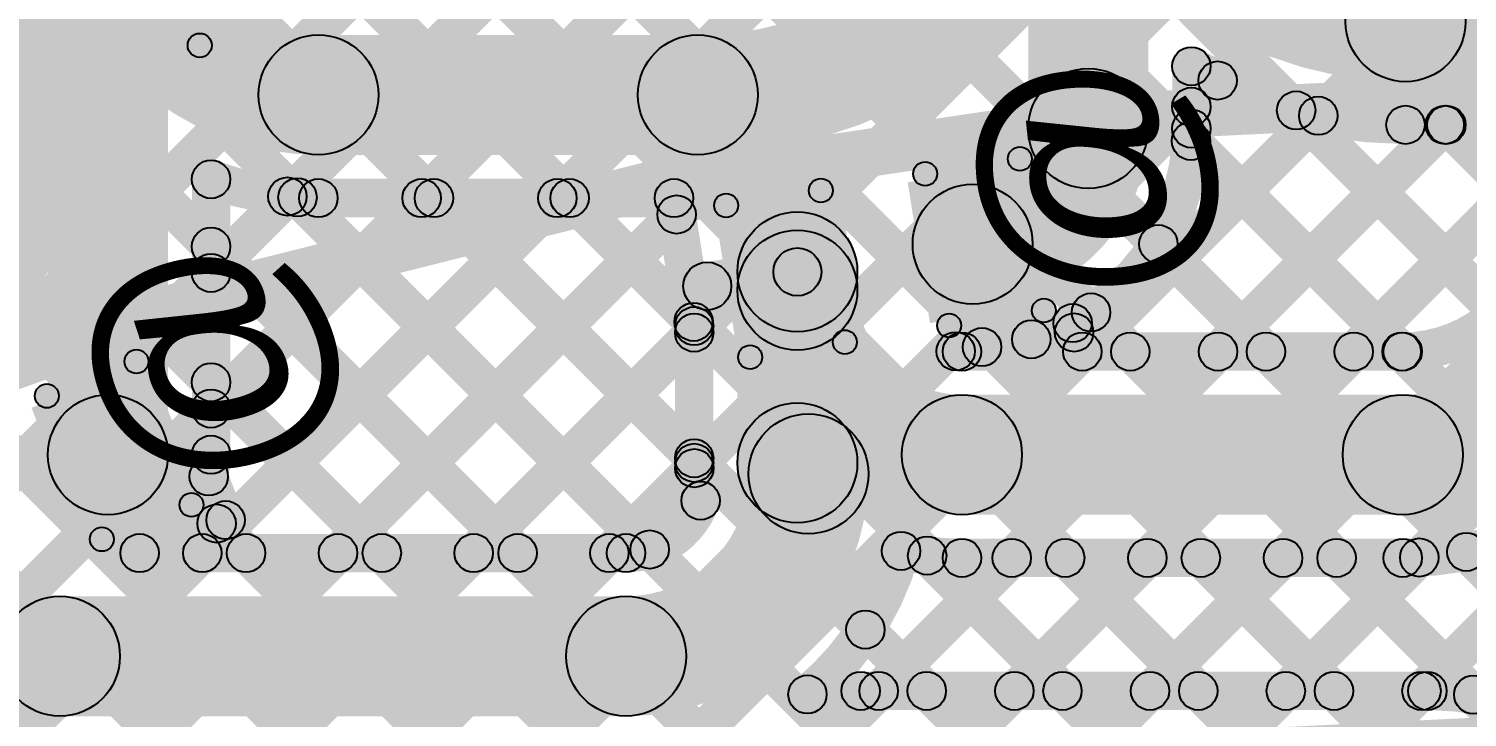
# Model space of a CAD drawing. Header units: millimetres. Extents: x -2.17 to 2.17, y -2.17 to 2.17.
# Drawn here: x -0.3205 to -0.0207, y 0.8477 to 0.9912 of the extents above; entities that cross this region are included whole.
import ezdxf

# ---------------------------------------------------------------- set-up
doc = ezdxf.new("R2010")
doc.units = ezdxf.units.MM
doc.header["$MEASUREMENT"] = 0
for name, color, linetype in [('BottomLayer', 5, 'Continuous'), ('Mechanical2', 216, 'Continuous'), ('TopLayer', 1, 'Continuous'), ('TopOverlay', 2, 'Continuous'), ('TopPaste', 8, 'Continuous'), ('TopSolder', 216, 'Continuous')]:
    doc.layers.add(name, color=color, linetype=linetype)

# ---------------------------------------------------------------- blocks, each defined once
blk = doc.blocks.new('WS2812B_M____208')
at = {"layer": 'TopLayer'}
for points in [[(-0.09409, 0.05079), (-0.03504, 0.05079), (-0.03504, 0.01142), (-0.09409, 0.01142)], [(0.03504, 0.05079), (0.09409, 0.05079), (0.09409, 0.01142), (0.03504, 0.01142)], [(-0.09409, -0.01142), (-0.03504, -0.01142), (-0.03504, -0.05079), (-0.09409, -0.05079)], [(0.03504, -0.01142), (0.09409, -0.01142), (0.09409, -0.05079), (0.03504, -0.05079)]]:
    blk.add_hatch(color=1, dxfattribs=at).paths.add_polyline_path(points)
at = {"layer": 'TopOverlay'}
h = blk.add_hatch(color=2, dxfattribs=at)
edge = h.paths.add_edge_path()
edge.add_arc((-0.07, 0.07), 0.0025, 0, 360)
h = blk.add_hatch(color=2, dxfattribs=at)
edge = h.paths.add_edge_path()
edge.add_arc((-0.07, 0.07), 0.0025, 0, 360)
for points in [[(0.07, 0.0725), (0.07, 0.0675), (-0.07, 0.0675), (-0.07, 0.0725)], [(-0.0675, 0.06), (-0.0725, 0.06), (-0.0725, 0.07), (-0.0675, 0.07)], [(0.0725, 0.06), (0.0675, 0.06), (0.0675, 0.07), (0.0725, 0.07)], [(-0.0675, -0.07), (-0.0725, -0.07), (-0.0725, -0.06), (-0.0675, -0.06)], [(0.0725, -0.07), (0.0675, -0.07), (0.0675, -0.06), (0.0725, -0.06)], [(0.07, -0.0675), (0.07, -0.0725), (-0.07, -0.0725), (-0.07, -0.0675)]]:
    blk.add_hatch(color=2, dxfattribs=at).paths.add_polyline_path(points)
h = blk.add_hatch(color=2, dxfattribs=at)
edge = h.paths.add_edge_path()
edge.add_arc((0.07, 0.07), 0.0025, 0, 360)
h = blk.add_hatch(color=2, dxfattribs=at)
edge = h.paths.add_edge_path()
edge.add_arc((0.07, 0.07), 0.0025, 0, 360)
h = blk.add_hatch(color=2, dxfattribs=at)
edge = h.paths.add_edge_path()
edge.add_arc((-0.091, 0.061), 0.0025, 0, 360)
h = blk.add_hatch(color=2, dxfattribs=at)
edge = h.paths.add_edge_path()
edge.add_arc((-0.085, 0.061), 0.0025, 0, 360)
h = blk.add_hatch(color=2, dxfattribs=at)
edge = h.paths.add_edge_path()
edge.add_arc((-0.07, 0.06), 0.0025, 0, 360)
h = blk.add_hatch(color=2, dxfattribs=at)
edge = h.paths.add_edge_path()
edge.add_arc((0.07, 0.06), 0.0025, 0, 360)
h = blk.add_hatch(color=2, dxfattribs=at)
edge = h.paths.add_edge_path()
edge.add_arc((-0.07, -0.06), 0.0025, 0, 360)
h = blk.add_hatch(color=2, dxfattribs=at)
edge = h.paths.add_edge_path()
edge.add_arc((0.07, -0.06), 0.0025, 0, 360)
h = blk.add_hatch(color=2, dxfattribs=at)
edge = h.paths.add_edge_path()
edge.add_arc((-0.07, -0.07), 0.0025, 0, 360)
h = blk.add_hatch(color=2, dxfattribs=at)
edge = h.paths.add_edge_path()
edge.add_arc((-0.07, -0.07), 0.0025, 0, 360)
h = blk.add_hatch(color=2, dxfattribs=at)
edge = h.paths.add_edge_path()
edge.add_arc((0.07, -0.07), 0.0025, 0, 360)
h = blk.add_hatch(color=2, dxfattribs=at)
edge = h.paths.add_edge_path()
edge.add_arc((0.07, -0.07), 0.0025, 0, 360)
at = {"layer": 'TopPaste'}
for points in [[(-0.09409, 0.05079), (-0.03504, 0.05079), (-0.03504, 0.01142), (-0.09409, 0.01142)], [(0.03504, 0.05079), (0.09409, 0.05079), (0.09409, 0.01142), (0.03504, 0.01142)], [(-0.09409, -0.01142), (-0.03504, -0.01142), (-0.03504, -0.05079), (-0.09409, -0.05079)], [(0.03504, -0.01142), (0.09409, -0.01142), (0.09409, -0.05079), (0.03504, -0.05079)]]:
    blk.add_hatch(color=8, dxfattribs=at).paths.add_polyline_path(points)
at = {"layer": 'TopSolder'}
for points in [[(-0.09809, 0.05479), (-0.03104, 0.05479), (-0.03104, 0.00742), (-0.09809, 0.00742)], [(0.03104, 0.05479), (0.09809, 0.05479), (0.09809, 0.00742), (0.03104, 0.00742)], [(-0.09809, -0.00742), (-0.03104, -0.00742), (-0.03104, -0.05479), (-0.09809, -0.05479)], [(0.03104, -0.00742), (0.09809, -0.00742), (0.09809, -0.05479), (0.03104, -0.05479)]]:
    blk.add_hatch(color=216, dxfattribs=at).paths.add_polyline_path(points)
at = {"layer": 'TopOverlay', "const_width": 0.005}
blk.add_lwpolyline([(-0.085, 0.061, 1), (-0.091, 0.061, 1)], format="xyb", close=True, dxfattribs=at)
at = {"layer": 'TopOverlay'}
for centre in [(-0.07, 0.07), (-0.07, 0.07), (0.07, 0.07), (0.07, 0.07), (-0.091, 0.061), (-0.085, 0.061), (-0.07, 0.06), (0.07, 0.06), (-0.07, -0.06), (0.07, -0.06), (-0.07, -0.07), (-0.07, -0.07), (0.07, -0.07), (0.07, -0.07)]:
    blk.add_circle(centre, 0.0025, dxfattribs=at)
blk = doc.blocks.new('C__0402_379')
at = {"layer": 'TopLayer'}
for points in [[(-0.0275, -0.0125), (-0.0275, 0.0125), (-0.0095, 0.0125), (-0.0095, -0.0125)], [(0.0095, -0.0125), (0.0095, 0.0125), (0.0275, 0.0125), (0.0275, -0.0125)]]:
    blk.add_hatch(color=1, dxfattribs=at).paths.add_polyline_path(points)
at = {"layer": 'TopOverlay'}
h = blk.add_hatch(color=2, dxfattribs=at)
edge = h.paths.add_edge_path()
edge.add_arc((-0.031, 0.016), 0.0025, 0, 360)
h = blk.add_hatch(color=2, dxfattribs=at)
edge = h.paths.add_edge_path()
edge.add_arc((-0.031, 0.016), 0.0025, 0, 360)
for points in [[(-0.031, 0.0135), (-0.031, 0.0185), (-0.011, 0.0185), (-0.011, 0.0135)], [(0.011, 0.0135), (0.011, 0.0185), (0.031, 0.0185), (0.031, 0.0135)], [(-0.0335, 0.016), (-0.0285, 0.016), (-0.0285, -0.016), (-0.0335, -0.016)], [(0.0285, 0.016), (0.0335, 0.016), (0.0335, -0.016), (0.0285, -0.016)], [(-0.031, -0.0185), (-0.031, -0.0135), (-0.011, -0.0135), (-0.011, -0.0185)], [(0.011, -0.0185), (0.011, -0.0135), (0.031, -0.0135), (0.031, -0.0185)]]:
    blk.add_hatch(color=2, dxfattribs=at).paths.add_polyline_path(points)
h = blk.add_hatch(color=2, dxfattribs=at)
edge = h.paths.add_edge_path()
edge.add_arc((-0.011, 0.016), 0.0025, 0, 360)
h = blk.add_hatch(color=2, dxfattribs=at)
edge = h.paths.add_edge_path()
edge.add_arc((0.011, 0.016), 0.0025, 0, 360)
h = blk.add_hatch(color=2, dxfattribs=at)
edge = h.paths.add_edge_path()
edge.add_arc((0.031, 0.016), 0.0025, 0, 360)
h = blk.add_hatch(color=2, dxfattribs=at)
edge = h.paths.add_edge_path()
edge.add_arc((0.031, 0.016), 0.0025, 0, 360)
h = blk.add_hatch(color=2, dxfattribs=at)
edge = h.paths.add_edge_path()
edge.add_arc((-0.031, -0.016), 0.0025, 0, 360)
h = blk.add_hatch(color=2, dxfattribs=at)
edge = h.paths.add_edge_path()
edge.add_arc((-0.031, -0.016), 0.0025, 0, 360)
h = blk.add_hatch(color=2, dxfattribs=at)
edge = h.paths.add_edge_path()
edge.add_arc((-0.011, -0.016), 0.0025, 0, 360)
h = blk.add_hatch(color=2, dxfattribs=at)
edge = h.paths.add_edge_path()
edge.add_arc((0.011, -0.016), 0.0025, 0, 360)
h = blk.add_hatch(color=2, dxfattribs=at)
edge = h.paths.add_edge_path()
edge.add_arc((0.031, -0.016), 0.0025, 0, 360)
h = blk.add_hatch(color=2, dxfattribs=at)
edge = h.paths.add_edge_path()
edge.add_arc((0.031, -0.016), 0.0025, 0, 360)
at = {"layer": 'TopPaste'}
for points in [[(-0.0275, -0.0125), (-0.0275, 0.0125), (-0.0095, 0.0125), (-0.0095, -0.0125)], [(0.0095, -0.0125), (0.0095, 0.0125), (0.0275, 0.0125), (0.0275, -0.0125)]]:
    blk.add_hatch(color=8, dxfattribs=at).paths.add_polyline_path(points)
at = {"layer": 'TopSolder'}
for points in [[(-0.02986, -0.01486), (-0.02986, 0.01486), (-0.00714, 0.01486), (-0.00714, -0.01486)], [(0.00714, -0.01486), (0.00714, 0.01486), (0.02986, 0.01486), (0.02986, -0.01486)]]:
    blk.add_hatch(color=216, dxfattribs=at).paths.add_polyline_path(points)
at = {"layer": 'TopOverlay'}
for centre in [(-0.031, 0.016), (-0.031, 0.016), (-0.011, 0.016), (0.011, 0.016), (0.031, 0.016), (0.031, 0.016), (-0.031, -0.016), (-0.031, -0.016), (-0.011, -0.016), (0.011, -0.016), (0.031, -0.016), (0.031, -0.016)]:
    blk.add_circle(centre, 0.0025, dxfattribs=at)
blk = doc.blocks.new('C__0402_380')
at = {"layer": 'TopLayer'}
for points in [[(-0.0275, -0.0125), (-0.0275, 0.0125), (-0.0095, 0.0125), (-0.0095, -0.0125)], [(0.0095, -0.0125), (0.0095, 0.0125), (0.0275, 0.0125), (0.0275, -0.0125)]]:
    blk.add_hatch(color=1, dxfattribs=at).paths.add_polyline_path(points)
at = {"layer": 'TopOverlay'}
h = blk.add_hatch(color=2, dxfattribs=at)
edge = h.paths.add_edge_path()
edge.add_arc((-0.031, 0.016), 0.0025, 0, 360)
h = blk.add_hatch(color=2, dxfattribs=at)
edge = h.paths.add_edge_path()
edge.add_arc((-0.031, 0.016), 0.0025, 0, 360)
for points in [[(-0.031, 0.0135), (-0.031, 0.0185), (-0.011, 0.0185), (-0.011, 0.0135)], [(0.011, 0.0135), (0.011, 0.0185), (0.031, 0.0185), (0.031, 0.0135)], [(-0.0335, 0.016), (-0.0285, 0.016), (-0.0285, -0.016), (-0.0335, -0.016)], [(0.0285, 0.016), (0.0335, 0.016), (0.0335, -0.016), (0.0285, -0.016)], [(-0.031, -0.0185), (-0.031, -0.0135), (-0.011, -0.0135), (-0.011, -0.0185)], [(0.011, -0.0185), (0.011, -0.0135), (0.031, -0.0135), (0.031, -0.0185)]]:
    blk.add_hatch(color=2, dxfattribs=at).paths.add_polyline_path(points)
h = blk.add_hatch(color=2, dxfattribs=at)
edge = h.paths.add_edge_path()
edge.add_arc((-0.011, 0.016), 0.0025, 0, 360)
h = blk.add_hatch(color=2, dxfattribs=at)
edge = h.paths.add_edge_path()
edge.add_arc((0.011, 0.016), 0.0025, 0, 360)
h = blk.add_hatch(color=2, dxfattribs=at)
edge = h.paths.add_edge_path()
edge.add_arc((0.031, 0.016), 0.0025, 0, 360)
h = blk.add_hatch(color=2, dxfattribs=at)
edge = h.paths.add_edge_path()
edge.add_arc((0.031, 0.016), 0.0025, 0, 360)
h = blk.add_hatch(color=2, dxfattribs=at)
edge = h.paths.add_edge_path()
edge.add_arc((-0.031, -0.016), 0.0025, 0, 360)
h = blk.add_hatch(color=2, dxfattribs=at)
edge = h.paths.add_edge_path()
edge.add_arc((-0.031, -0.016), 0.0025, 0, 360)
h = blk.add_hatch(color=2, dxfattribs=at)
edge = h.paths.add_edge_path()
edge.add_arc((-0.011, -0.016), 0.0025, 0, 360)
h = blk.add_hatch(color=2, dxfattribs=at)
edge = h.paths.add_edge_path()
edge.add_arc((0.011, -0.016), 0.0025, 0, 360)
h = blk.add_hatch(color=2, dxfattribs=at)
edge = h.paths.add_edge_path()
edge.add_arc((0.031, -0.016), 0.0025, 0, 360)
h = blk.add_hatch(color=2, dxfattribs=at)
edge = h.paths.add_edge_path()
edge.add_arc((0.031, -0.016), 0.0025, 0, 360)
at = {"layer": 'TopPaste'}
for points in [[(-0.0275, -0.0125), (-0.0275, 0.0125), (-0.0095, 0.0125), (-0.0095, -0.0125)], [(0.0095, -0.0125), (0.0095, 0.0125), (0.0275, 0.0125), (0.0275, -0.0125)]]:
    blk.add_hatch(color=8, dxfattribs=at).paths.add_polyline_path(points)
at = {"layer": 'TopSolder'}
for points in [[(-0.02986, -0.01486), (-0.02986, 0.01486), (-0.00714, 0.01486), (-0.00714, -0.01486)], [(0.00714, -0.01486), (0.00714, 0.01486), (0.02986, 0.01486), (0.02986, -0.01486)]]:
    blk.add_hatch(color=216, dxfattribs=at).paths.add_polyline_path(points)
at = {"layer": 'TopOverlay'}
for centre in [(-0.031, 0.016), (-0.031, 0.016), (-0.011, 0.016), (0.011, 0.016), (0.031, 0.016), (0.031, 0.016), (-0.031, -0.016), (-0.031, -0.016), (-0.011, -0.016), (0.011, -0.016), (0.031, -0.016), (0.031, -0.016)]:
    blk.add_circle(centre, 0.0025, dxfattribs=at)

msp = doc.modelspace()

# ---------------------------------------------------------------- hatches: boundary and pattern name
at = {"layer": 'BottomLayer'}
for points in [[(-0.87992, 1.84865), (-0.87426, 1.8543), (0.24833, 0.73172), (0.24267, 0.72606)], [(-0.89815, 1.8386), (-0.8925, 1.84426), (0.22004, 0.73172), (0.21439, 0.72606)], [(-0.32235, 0.55537), (-0.32801, 0.56103), (0.94909, 1.83813), (0.95475, 1.83247)], [(-0.91639, 1.82855), (-0.91074, 1.83421), (0.19176, 0.73172), (0.1861, 0.72606)], [(-0.93463, 1.81851), (-0.92897, 1.82417), (0.16347, 0.73172), (0.15782, 0.72606)], [(-0.95287, 1.80846), (-0.94721, 1.81412), (0.13519, 0.73172), (0.12953, 0.72606)], [(-0.97111, 1.79842), (-0.96545, 1.80407), (0.1069, 0.73172), (0.10125, 0.72606)], [(-0.98935, 1.78837), (-0.98369, 1.79403), (0.07862, 0.73172), (0.07296, 0.72606)], [(-1.00993, 0.29206), (-1.01558, 0.29772), (0.14567, 1.45897), (0.15133, 1.45332)], [(-0.66433, 1.43507), (-0.65867, 1.44073), (0.05034, 0.73172), (0.04468, 0.72606)], [(-0.98164, 0.29206), (-0.9873, 0.29772), (0.14567, 1.43069), (0.15133, 1.42503)], [(-0.66433, 1.40678), (-0.65867, 1.41244), (0.02205, 0.73172), (0.0164, 0.72606)], [(-0.95336, 0.29206), (-0.95902, 0.29772), (0.14567, 1.4024), (0.15133, 1.39675)], [(-0.66433, 1.3785), (-0.65867, 1.38416), (-0.00408, 0.72957), (-0.00974, 0.72391)], [(-0.92507, 0.29206), (-0.93073, 0.29772), (0.14567, 1.37412), (0.15133, 1.36846)], [(-0.66433, 1.35022), (-0.65867, 1.35587), (-0.02375, 0.72095), (-0.0294, 0.71529)], [(-0.70329, 0.48556), (-0.70895, 0.49122), (0.14567, 1.34584), (0.15133, 1.34018)], [(-0.66433, 1.32193), (-0.65867, 1.32759), (-0.03879, 0.70771), (-0.04445, 0.70205)], [(-0.67501, 0.48556), (-0.68066, 0.49122), (0.14567, 1.31755), (0.15133, 1.31189)], [(-0.66433, 1.29365), (-0.65867, 1.2993), (-0.0495, 0.69013), (-0.05516, 0.68447)], [(-0.57427, 0.55801), (-0.57993, 0.56366), (0.14567, 1.28927), (0.15133, 1.28361)], [(-0.66433, 1.26536), (-0.65867, 1.27102), (-0.05462, 0.66696), (-0.06027, 0.66131)], [(-0.54433, 0.55967), (-0.54998, 0.56533), (0.14567, 1.26098), (0.15133, 1.25533)], [(-0.66433, 1.23708), (-0.65867, 1.24274), (-0.06957, 0.65364), (-0.07523, 0.64798)], [(-0.51604, 0.55967), (-0.5217, 0.56533), (0.14567, 1.2327), (0.15133, 1.22704)], [(-0.66433, 1.20879), (-0.65867, 1.21445), (-0.09882, 0.6546), (-0.10448, 0.64895)], [(-0.48776, 0.55967), (-0.49341, 0.56533), (0.14567, 1.20441), (0.15133, 1.19876)], [(-0.66433, 1.18051), (-0.65867, 1.18617), (-0.12711, 0.6546), (-0.13277, 0.64895)], [(-0.45947, 0.55967), (-0.46513, 0.56533), (0.14567, 1.17613), (0.15133, 1.17047)], [(-0.43119, 0.55967), (-0.43685, 0.56533), (0.14567, 1.14785), (0.15133, 1.14219)], [(-0.4029, 0.55967), (-0.40856, 0.56533), (0.14163, 1.11552), (0.14728, 1.10986)], [(-0.37462, 0.55967), (-0.38028, 0.56533), (0.15243, 1.09803), (0.15808, 1.09238)], [(-0.34634, 0.55967), (-0.35199, 0.56533), (0.17891, 1.09623), (0.18457, 1.09057)]]:
    msp.add_hatch(color=5, dxfattribs=at).paths.add_polyline_path(points)
at = {"layer": 'TopLayer'}
for points in [[(-0.08718, 0.97037), (-0.11218, 0.97037), (-0.11218, 1.05877), (-0.08718, 1.05877)], [(-0.2915, 0.90239), (-0.3165, 0.90239), (-0.3165, 1.01039), (-0.2915, 1.01039)], [(-0.03355, 0.98014), (-0.03355, 1.00514), (0.04603, 1.00514), (0.04603, 0.98014)], [(-0.26013, 0.96489), (-0.26013, 0.98989), (-0.18106, 0.98989), (-0.18106, 0.96489)], [(-0.07418, 0.97037), (-0.08218, 0.97037), (-0.08218, 0.98336), (-0.07418, 0.98336)], [(-0.07535, 0.97208), (-0.08101, 0.97774), (-0.07554, 0.98321), (-0.06988, 0.97755)], [(-0.09808, 0.92106), (-0.10374, 0.92672), (-0.05458, 0.97588), (-0.04892, 0.97022)], [(-0.05916, 0.97133), (-0.05351, 0.97698), (-0.01124, 0.93472), (-0.0169, 0.92906)], [(-0.03355, 0.96714), (-0.03355, 0.97514), (-0.00587, 0.97514), (-0.00587, 0.96714)], [(-0.0698, 0.92106), (-0.07546, 0.92672), (-0.02821, 0.97397), (-0.02255, 0.96831)], [(-0.02786, 0.96831), (-0.02221, 0.97397), (-0.00369, 0.95545), (-0.00935, 0.94979)], [(-0.08108, 0.96496), (-0.07542, 0.97062), (-0.03153, 0.92672), (-0.03718, 0.92106)], [(-0.04152, 0.92106), (-0.04717, 0.92672), (-0.00902, 0.96487), (-0.00336, 0.95922)], [(-0.2785, 0.90239), (-0.2865, 0.90239), (-0.2865, 0.9598), (-0.2785, 0.9598)], [(-0.26013, 0.95189), (-0.26013, 0.95989), (-0.18603, 0.95989), (-0.18603, 0.95189)], [(-0.28151, 0.87906), (-0.28716, 0.88472), (-0.21316, 0.95872), (-0.20751, 0.95306)], [(-0.27967, 0.93746), (-0.28533, 0.94312), (-0.26941, 0.95903), (-0.26376, 0.95338)], [(-0.27967, 0.90918), (-0.28533, 0.91484), (-0.24145, 0.95872), (-0.23579, 0.95306)], [(-0.26732, 0.95321), (-0.26166, 0.95886), (-0.18826, 0.88546), (-0.19392, 0.87981)], [(-0.23889, 0.95306), (-0.23323, 0.95872), (-0.17898, 0.90447), (-0.18464, 0.89881)], [(-0.2106, 0.95306), (-0.20495, 0.95872), (-0.17911, 0.93289), (-0.18477, 0.92723)], [(-0.18999, 0.95526), (-0.18208, 0.95652), (-0.17786, 0.92984), (-0.18576, 0.92859)], [(-0.25322, 0.87906), (-0.25888, 0.88472), (-0.18832, 0.95528), (-0.18266, 0.94962)], [(-0.28533, 0.94293), (-0.27967, 0.94859), (-0.2158, 0.88472), (-0.22146, 0.87906)], [(-0.08788, 0.94347), (-0.08222, 0.94913), (-0.05981, 0.92672), (-0.06547, 0.92106)], [(-0.17829, 0.93258), (-0.17986, 0.94246), (-0.16109, 0.94543), (-0.15953, 0.93556)], [(-0.14781, 0.9367), (-0.17281, 0.9367), (-0.17281, 0.9405), (-0.14781, 0.9405)], [(-0.14781, 0.9007), (-0.17281, 0.9007), (-0.17281, 0.9367), (-0.14781, 0.9367)], [(-0.10191, 0.92922), (-0.09625, 0.93487), (-0.08809, 0.92672), (-0.09375, 0.92106)], [(-0.02739, 0.85033), (-0.03305, 0.85599), (0.04425, 0.93328), (0.0499, 0.92763)], [(-0.22494, 0.87906), (-0.23059, 0.88472), (-0.18464, 0.93067), (-0.17898, 0.92502)], [(-0.11093, 0.9225), (-0.11218, 0.9304), (-0.10325, 0.93181), (-0.102, 0.92391)], [(-0.17781, 0.9007), (-0.18581, 0.9007), (-0.18581, 0.92921), (-0.17781, 0.92921)], [(-0.12667, 0.92), (-0.12793, 0.92791), (-0.12243, 0.92878), (-0.12118, 0.92087)], [(-0.126, 0.91989), (-0.126, 0.92789), (-0.03413, 0.92789), (-0.03413, 0.91989)], [(-0.28533, 0.91465), (-0.27967, 0.9203), (-0.24408, 0.88472), (-0.24974, 0.87906)], [(-0.126, 0.88989), (-0.126, 0.91489), (-0.03413, 0.91489), (-0.03413, 0.88989)], [(-0.19665, 0.87906), (-0.20231, 0.88472), (-0.18461, 0.90241), (-0.17896, 0.89676)], [(-0.28672, 0.89643), (-0.27925, 0.8993), (-0.27576, 0.8902), (-0.28322, 0.88733)], [(-0.29598, 0.87816), (-0.29884, 0.88562), (-0.28092, 0.8925), (-0.27806, 0.88503)], [(-0.28419, 0.88522), (-0.27853, 0.89088), (-0.27237, 0.88472), (-0.27803, 0.87906)], [(-0.29741, 0.87789), (-0.29741, 0.88589), (-0.196, 0.88589), (-0.196, 0.87789)], [(-0.126, 0.87689), (-0.126, 0.88489), (-0.03413, 0.88489), (-0.03413, 0.87689)], [(-0.0237, 0.87929), (-0.01804, 0.88495), (0.03826, 0.82865), (0.0326, 0.82299)], [(-0.14053, 0.85033), (-0.14619, 0.85599), (-0.11846, 0.88372), (-0.1128, 0.87806)], [(-0.13608, 0.87853), (-0.13042, 0.88419), (-0.10222, 0.85599), (-0.10788, 0.85033)], [(-0.11224, 0.85033), (-0.1179, 0.85599), (-0.09017, 0.88372), (-0.08452, 0.87806)], [(-0.10732, 0.87806), (-0.10166, 0.88372), (-0.07393, 0.85599), (-0.07959, 0.85033)], [(-0.08396, 0.85033), (-0.08962, 0.85599), (-0.06189, 0.88372), (-0.05623, 0.87806)], [(-0.07904, 0.87806), (-0.07338, 0.88372), (-0.04565, 0.85599), (-0.05131, 0.85033)], [(-0.05568, 0.85033), (-0.06133, 0.85599), (-0.03352, 0.8838), (-0.02786, 0.87814)], [(-0.05075, 0.87806), (-0.04509, 0.88372), (-0.01659, 0.85521), (-0.02225, 0.84955)], [(-0.314, 0.84789), (-0.314, 0.87289), (-0.196, 0.87289), (-0.196, 0.84789)], [(-0.14895, 0.86312), (-0.14329, 0.86878), (-0.1305, 0.85599), (-0.13616, 0.85033)], [(-0.14713, 0.84916), (-0.14713, 0.85716), (-0.02898, 0.85716), (-0.02898, 0.84916)]]:
    msp.add_hatch(color=1, dxfattribs=at).paths.add_polyline_path(points)
h = msp.add_hatch(color=1, dxfattribs=at)
edge = h.paths.add_edge_path()
edge.add_arc((-0.03355, 0.99264), 0.0125, 0, 360)
h = msp.add_hatch(color=1, dxfattribs=at)
edge = h.paths.add_edge_path()
edge.add_arc((-0.03355, 0.99264), 0.0125, 0, 360)
h = msp.add_hatch(color=1, dxfattribs=at)
edge = h.paths.add_edge_path()
edge.add_arc((-0.26013, 0.97739), 0.0125, 0, 360)
h = msp.add_hatch(color=1, dxfattribs=at)
edge = h.paths.add_edge_path()
edge.add_arc((-0.26013, 0.97739), 0.0125, 0, 360)
h = msp.add_hatch(color=1, dxfattribs=at)
edge = h.paths.add_edge_path()
edge.add_arc((-0.18106, 0.97739), 0.0125, 0, 360)
h = msp.add_hatch(color=1, dxfattribs=at)
edge = h.paths.add_edge_path()
edge.add_arc((-0.18106, 0.97739), 0.0125, 0, 360)
h = msp.add_hatch(color=1, dxfattribs=at)
edge = h.paths.add_edge_path()
edge.add_arc((-0.07818, 0.98336), 0.004, 0, 360)
h = msp.add_hatch(color=1, dxfattribs=at)
edge = h.paths.add_edge_path()
edge.add_arc((-0.07818, 0.98336), 0.004, 0, 360)
h = msp.add_hatch(color=1, dxfattribs=at)
edge = h.paths.add_edge_path()
edge.add_arc((-0.07271, 0.98038), 0.004, 0, 360)
h = msp.add_hatch(color=1, dxfattribs=at)
edge = h.paths.add_edge_path()
edge.add_arc((-0.09968, 0.97037), 0.0125, 0, 360)
h = msp.add_hatch(color=1, dxfattribs=at)
edge = h.paths.add_edge_path()
edge.add_arc((-0.09968, 0.97037), 0.0125, 0, 360)
h = msp.add_hatch(color=1, dxfattribs=at)
edge = h.paths.add_edge_path()
edge.add_arc((-0.07818, 0.97491), 0.004, 0, 360)
h = msp.add_hatch(color=1, dxfattribs=at)
edge = h.paths.add_edge_path()
edge.add_arc((-0.05634, 0.97415), 0.004, 0, 360)
h = msp.add_hatch(color=1, dxfattribs=at)
edge = h.paths.add_edge_path()
edge.add_arc((-0.05175, 0.97305), 0.004, 0, 360)
h = msp.add_hatch(color=1, dxfattribs=at)
edge = h.paths.add_edge_path()
edge.add_arc((-0.03355, 0.97114), 0.004, 0, 360)
h = msp.add_hatch(color=1, dxfattribs=at)
edge = h.paths.add_edge_path()
edge.add_arc((-0.03355, 0.97114), 0.004, 0, 360)
h = msp.add_hatch(color=1, dxfattribs=at)
edge = h.paths.add_edge_path()
edge.add_arc((-0.02538, 0.97114), 0.004, 0, 360)
h = msp.add_hatch(color=1, dxfattribs=at)
edge = h.paths.add_edge_path()
edge.add_arc((-0.02504, 0.97114), 0.004, 0, 360)
h = msp.add_hatch(color=1, dxfattribs=at)
edge = h.paths.add_edge_path()
edge.add_arc((-0.07825, 0.96779), 0.004, 0, 360)
h = msp.add_hatch(color=1, dxfattribs=at)
edge = h.paths.add_edge_path()
edge.add_arc((-0.07818, 0.97037), 0.004, 0, 360)
h = msp.add_hatch(color=1, dxfattribs=at)
edge = h.paths.add_edge_path()
edge.add_arc((-0.07818, 0.97037), 0.004, 0, 360)
h = msp.add_hatch(color=1, dxfattribs=at)
edge = h.paths.add_edge_path()
edge.add_arc((-0.2825, 0.9598), 0.004, 0, 360)
h = msp.add_hatch(color=1, dxfattribs=at)
edge = h.paths.add_edge_path()
edge.add_arc((-0.2825, 0.9598), 0.004, 0, 360)
h = msp.add_hatch(color=1, dxfattribs=at)
edge = h.paths.add_edge_path()
edge.add_arc((-0.26659, 0.95621), 0.004, 0, 360)
h = msp.add_hatch(color=1, dxfattribs=at)
edge = h.paths.add_edge_path()
edge.add_arc((-0.26449, 0.95603), 0.004, 0, 360)
h = msp.add_hatch(color=1, dxfattribs=at)
edge = h.paths.add_edge_path()
edge.add_arc((-0.26013, 0.95589), 0.004, 0, 360)
h = msp.add_hatch(color=1, dxfattribs=at)
edge = h.paths.add_edge_path()
edge.add_arc((-0.26013, 0.95589), 0.004, 0, 360)
h = msp.add_hatch(color=1, dxfattribs=at)
edge = h.paths.add_edge_path()
edge.add_arc((-0.23862, 0.95589), 0.004, 0, 360)
h = msp.add_hatch(color=1, dxfattribs=at)
edge = h.paths.add_edge_path()
edge.add_arc((-0.23606, 0.95589), 0.004, 0, 360)
h = msp.add_hatch(color=1, dxfattribs=at)
edge = h.paths.add_edge_path()
edge.add_arc((-0.21033, 0.95589), 0.004, 0, 360)
h = msp.add_hatch(color=1, dxfattribs=at)
edge = h.paths.add_edge_path()
edge.add_arc((-0.20778, 0.95589), 0.004, 0, 360)
h = msp.add_hatch(color=1, dxfattribs=at)
edge = h.paths.add_edge_path()
edge.add_arc((-0.18603, 0.95589), 0.004, 0, 360)
h = msp.add_hatch(color=1, dxfattribs=at)
edge = h.paths.add_edge_path()
edge.add_arc((-0.18603, 0.95589), 0.004, 0, 360)
h = msp.add_hatch(color=1, dxfattribs=at)
edge = h.paths.add_edge_path()
edge.add_arc((-0.18549, 0.95245), 0.004, 0, 360)
h = msp.add_hatch(color=1, dxfattribs=at)
edge = h.paths.add_edge_path()
edge.add_arc((-0.12377, 0.94628), 0.0125, 0, 360)
h = msp.add_hatch(color=1, dxfattribs=at)
edge = h.paths.add_edge_path()
edge.add_arc((-0.16031, 0.9405), 0.0125, 0, 360)
h = msp.add_hatch(color=1, dxfattribs=at)
edge = h.paths.add_edge_path()
edge.add_arc((-0.2825, 0.94576), 0.004, 0, 360)
h = msp.add_hatch(color=1, dxfattribs=at)
edge = h.paths.add_edge_path()
edge.add_arc((-0.16031, 0.9367), 0.0125, 0, 360)
h = msp.add_hatch(color=1, dxfattribs=at)
edge = h.paths.add_edge_path()
edge.add_arc((-0.16031, 0.9367), 0.0125, 0, 360)
h = msp.add_hatch(color=1, dxfattribs=at)
edge = h.paths.add_edge_path()
edge.add_arc((-0.16031, 0.9367), 0.0125, 0, 360)
h = msp.add_hatch(color=1, dxfattribs=at)
edge = h.paths.add_edge_path()
edge.add_arc((-0.08505, 0.9463), 0.004, 0, 360)
h = msp.add_hatch(color=1, dxfattribs=at)
edge = h.paths.add_edge_path()
edge.add_arc((-0.16031, 0.9405), 0.005, 0, 360)
h = msp.add_hatch(color=1, dxfattribs=at)
edge = h.paths.add_edge_path()
edge.add_arc((-0.2825, 0.94029), 0.004, 0, 360)
h = msp.add_hatch(color=1, dxfattribs=at)
edge = h.paths.add_edge_path()
edge.add_arc((-0.17908, 0.93752), 0.005, 0, 360)
h = msp.add_hatch(color=1, dxfattribs=at)
edge = h.paths.add_edge_path()
edge.add_arc((-0.09908, 0.93205), 0.004, 0, 360)
h = msp.add_hatch(color=1, dxfattribs=at)
edge = h.paths.add_edge_path()
edge.add_arc((-0.18194, 0.93006), 0.004, 0, 360)
h = msp.add_hatch(color=1, dxfattribs=at)
edge = h.paths.add_edge_path()
edge.add_arc((-0.18181, 0.92921), 0.004, 0, 360)
h = msp.add_hatch(color=1, dxfattribs=at)
edge = h.paths.add_edge_path()
edge.add_arc((-0.18181, 0.92921), 0.004, 0, 360)
h = msp.add_hatch(color=1, dxfattribs=at)
edge = h.paths.add_edge_path()
edge.add_arc((-0.10293, 0.92982), 0.004, 0, 360)
h = msp.add_hatch(color=1, dxfattribs=at)
edge = h.paths.add_edge_path()
edge.add_arc((-0.18181, 0.92784), 0.004, 0, 360)
h = msp.add_hatch(color=1, dxfattribs=at)
edge = h.paths.add_edge_path()
edge.add_arc((-0.11155, 0.92645), 0.004, 0, 360)
h = msp.add_hatch(color=1, dxfattribs=at)
edge = h.paths.add_edge_path()
edge.add_arc((-0.11155, 0.92645), 0.004, 0, 360)
h = msp.add_hatch(color=1, dxfattribs=at)
edge = h.paths.add_edge_path()
edge.add_arc((-0.10262, 0.92786), 0.004, 0, 360)
h = msp.add_hatch(color=1, dxfattribs=at)
edge = h.paths.add_edge_path()
edge.add_arc((-0.1273, 0.92396), 0.004, 0, 360)
h = msp.add_hatch(color=1, dxfattribs=at)
edge = h.paths.add_edge_path()
edge.add_arc((-0.126, 0.92389), 0.004, 0, 360)
h = msp.add_hatch(color=1, dxfattribs=at)
edge = h.paths.add_edge_path()
edge.add_arc((-0.12181, 0.92483), 0.004, 0, 360)
h = msp.add_hatch(color=1, dxfattribs=at)
edge = h.paths.add_edge_path()
edge.add_arc((-0.12181, 0.92483), 0.004, 0, 360)
h = msp.add_hatch(color=1, dxfattribs=at)
edge = h.paths.add_edge_path()
edge.add_arc((-0.10091, 0.92389), 0.004, 0, 360)
h = msp.add_hatch(color=1, dxfattribs=at)
edge = h.paths.add_edge_path()
edge.add_arc((-0.09092, 0.92389), 0.004, 0, 360)
h = msp.add_hatch(color=1, dxfattribs=at)
edge = h.paths.add_edge_path()
edge.add_arc((-0.07263, 0.92389), 0.004, 0, 360)
h = msp.add_hatch(color=1, dxfattribs=at)
edge = h.paths.add_edge_path()
edge.add_arc((-0.06264, 0.92389), 0.004, 0, 360)
h = msp.add_hatch(color=1, dxfattribs=at)
edge = h.paths.add_edge_path()
edge.add_arc((-0.04434, 0.92389), 0.004, 0, 360)
h = msp.add_hatch(color=1, dxfattribs=at)
edge = h.paths.add_edge_path()
edge.add_arc((-0.03435, 0.92389), 0.004, 0, 360)
h = msp.add_hatch(color=1, dxfattribs=at)
edge = h.paths.add_edge_path()
edge.add_arc((-0.03413, 0.92389), 0.004, 0, 360)
h = msp.add_hatch(color=1, dxfattribs=at)
edge = h.paths.add_edge_path()
edge.add_arc((-0.03413, 0.92389), 0.004, 0, 360)
h = msp.add_hatch(color=1, dxfattribs=at)
edge = h.paths.add_edge_path()
edge.add_arc((-0.2825, 0.91748), 0.004, 0, 360)
h = msp.add_hatch(color=1, dxfattribs=at)
edge = h.paths.add_edge_path()
edge.add_arc((-0.304, 0.90239), 0.0125, 0, 360)
h = msp.add_hatch(color=1, dxfattribs=at)
edge = h.paths.add_edge_path()
edge.add_arc((-0.2825, 0.91201), 0.004, 0, 360)
h = msp.add_hatch(color=1, dxfattribs=at)
edge = h.paths.add_edge_path()
edge.add_arc((-0.126, 0.90239), 0.0125, 0, 360)
h = msp.add_hatch(color=1, dxfattribs=at)
edge = h.paths.add_edge_path()
edge.add_arc((-0.126, 0.90239), 0.0125, 0, 360)
h = msp.add_hatch(color=1, dxfattribs=at)
edge = h.paths.add_edge_path()
edge.add_arc((-0.03413, 0.90239), 0.0125, 0, 360)
h = msp.add_hatch(color=1, dxfattribs=at)
edge = h.paths.add_edge_path()
edge.add_arc((-0.03413, 0.90239), 0.0125, 0, 360)
h = msp.add_hatch(color=1, dxfattribs=at)
edge = h.paths.add_edge_path()
edge.add_arc((-0.16031, 0.9007), 0.0125, 0, 360)
h = msp.add_hatch(color=1, dxfattribs=at)
edge = h.paths.add_edge_path()
edge.add_arc((-0.16031, 0.9007), 0.0125, 0, 360)
h = msp.add_hatch(color=1, dxfattribs=at)
edge = h.paths.add_edge_path()
edge.add_arc((-0.158, 0.89839), 0.0125, 0, 360)
h = msp.add_hatch(color=1, dxfattribs=at)
edge = h.paths.add_edge_path()
edge.add_arc((-0.158, 0.89839), 0.0125, 0, 360)
h = msp.add_hatch(color=1, dxfattribs=at)
edge = h.paths.add_edge_path()
edge.add_arc((-0.2825, 0.90239), 0.004, 0, 360)
h = msp.add_hatch(color=1, dxfattribs=at)
edge = h.paths.add_edge_path()
edge.add_arc((-0.2825, 0.90239), 0.004, 0, 360)
h = msp.add_hatch(color=1, dxfattribs=at)
edge = h.paths.add_edge_path()
edge.add_arc((-0.18181, 0.90164), 0.004, 0, 360)
h = msp.add_hatch(color=1, dxfattribs=at)
edge = h.paths.add_edge_path()
edge.add_arc((-0.18181, 0.9007), 0.004, 0, 360)
h = msp.add_hatch(color=1, dxfattribs=at)
edge = h.paths.add_edge_path()
edge.add_arc((-0.18181, 0.9007), 0.004, 0, 360)
h = msp.add_hatch(color=1, dxfattribs=at)
edge = h.paths.add_edge_path()
edge.add_arc((-0.18178, 0.89959), 0.004, 0, 360)
h = msp.add_hatch(color=1, dxfattribs=at)
edge = h.paths.add_edge_path()
edge.add_arc((-0.28298, 0.89786), 0.004, 0, 360)
h = msp.add_hatch(color=1, dxfattribs=at)
edge = h.paths.add_edge_path()
edge.add_arc((-0.28298, 0.89786), 0.004, 0, 360)
h = msp.add_hatch(color=1, dxfattribs=at)
edge = h.paths.add_edge_path()
edge.add_arc((-0.18047, 0.89282), 0.004, 0, 360)
h = msp.add_hatch(color=1, dxfattribs=at)
edge = h.paths.add_edge_path()
edge.add_arc((-0.18047, 0.89282), 0.004, 0, 360)
h = msp.add_hatch(color=1, dxfattribs=at)
edge = h.paths.add_edge_path()
edge.add_arc((-0.28136, 0.88805), 0.004, 0, 360)
h = msp.add_hatch(color=1, dxfattribs=at)
edge = h.paths.add_edge_path()
edge.add_arc((-0.27949, 0.88877), 0.004, 0, 360)
h = msp.add_hatch(color=1, dxfattribs=at)
edge = h.paths.add_edge_path()
edge.add_arc((-0.27949, 0.88877), 0.004, 0, 360)
h = msp.add_hatch(color=1, dxfattribs=at)
edge = h.paths.add_edge_path()
edge.add_arc((-0.29741, 0.88189), 0.004, 0, 360)
h = msp.add_hatch(color=1, dxfattribs=at)
edge = h.paths.add_edge_path()
edge.add_arc((-0.29741, 0.88189), 0.004, 0, 360)
h = msp.add_hatch(color=1, dxfattribs=at)
edge = h.paths.add_edge_path()
edge.add_arc((-0.28433, 0.88189), 0.004, 0, 360)
h = msp.add_hatch(color=1, dxfattribs=at)
edge = h.paths.add_edge_path()
edge.add_arc((-0.2752, 0.88189), 0.004, 0, 360)
h = msp.add_hatch(color=1, dxfattribs=at)
edge = h.paths.add_edge_path()
edge.add_arc((-0.25605, 0.88189), 0.004, 0, 360)
h = msp.add_hatch(color=1, dxfattribs=at)
edge = h.paths.add_edge_path()
edge.add_arc((-0.24691, 0.88189), 0.004, 0, 360)
h = msp.add_hatch(color=1, dxfattribs=at)
edge = h.paths.add_edge_path()
edge.add_arc((-0.22777, 0.88189), 0.004, 0, 360)
h = msp.add_hatch(color=1, dxfattribs=at)
edge = h.paths.add_edge_path()
edge.add_arc((-0.21863, 0.88189), 0.004, 0, 360)
h = msp.add_hatch(color=1, dxfattribs=at)
edge = h.paths.add_edge_path()
edge.add_arc((-0.19948, 0.88189), 0.004, 0, 360)
h = msp.add_hatch(color=1, dxfattribs=at)
edge = h.paths.add_edge_path()
edge.add_arc((-0.196, 0.88189), 0.004, 0, 360)
h = msp.add_hatch(color=1, dxfattribs=at)
edge = h.paths.add_edge_path()
edge.add_arc((-0.196, 0.88189), 0.004, 0, 360)
h = msp.add_hatch(color=1, dxfattribs=at)
edge = h.paths.add_edge_path()
edge.add_arc((-0.19109, 0.88264), 0.004, 0, 360)
h = msp.add_hatch(color=1, dxfattribs=at)
edge = h.paths.add_edge_path()
edge.add_arc((-0.1387, 0.88235), 0.004, 0, 360)
h = msp.add_hatch(color=1, dxfattribs=at)
edge = h.paths.add_edge_path()
edge.add_arc((-0.1387, 0.88235), 0.004, 0, 360)
h = msp.add_hatch(color=1, dxfattribs=at)
edge = h.paths.add_edge_path()
edge.add_arc((-0.13325, 0.88136), 0.004, 0, 360)
h = msp.add_hatch(color=1, dxfattribs=at)
edge = h.paths.add_edge_path()
edge.add_arc((-0.126, 0.88089), 0.004, 0, 360)
h = msp.add_hatch(color=1, dxfattribs=at)
edge = h.paths.add_edge_path()
edge.add_arc((-0.126, 0.88089), 0.004, 0, 360)
h = msp.add_hatch(color=1, dxfattribs=at)
edge = h.paths.add_edge_path()
edge.add_arc((-0.11563, 0.88089), 0.004, 0, 360)
h = msp.add_hatch(color=1, dxfattribs=at)
edge = h.paths.add_edge_path()
edge.add_arc((-0.10449, 0.88089), 0.004, 0, 360)
h = msp.add_hatch(color=1, dxfattribs=at)
edge = h.paths.add_edge_path()
edge.add_arc((-0.08734, 0.88089), 0.004, 0, 360)
h = msp.add_hatch(color=1, dxfattribs=at)
edge = h.paths.add_edge_path()
edge.add_arc((-0.07621, 0.88089), 0.004, 0, 360)
h = msp.add_hatch(color=1, dxfattribs=at)
edge = h.paths.add_edge_path()
edge.add_arc((-0.05906, 0.88089), 0.004, 0, 360)
h = msp.add_hatch(color=1, dxfattribs=at)
edge = h.paths.add_edge_path()
edge.add_arc((-0.04792, 0.88089), 0.004, 0, 360)
h = msp.add_hatch(color=1, dxfattribs=at)
edge = h.paths.add_edge_path()
edge.add_arc((-0.03413, 0.88089), 0.004, 0, 360)
h = msp.add_hatch(color=1, dxfattribs=at)
edge = h.paths.add_edge_path()
edge.add_arc((-0.03413, 0.88089), 0.004, 0, 360)
h = msp.add_hatch(color=1, dxfattribs=at)
edge = h.paths.add_edge_path()
edge.add_arc((-0.03069, 0.88097), 0.004, 0, 360)
h = msp.add_hatch(color=1, dxfattribs=at)
edge = h.paths.add_edge_path()
edge.add_arc((-0.02087, 0.88212), 0.004, 0, 360)
h = msp.add_hatch(color=1, dxfattribs=at)
edge = h.paths.add_edge_path()
edge.add_arc((-0.314, 0.86039), 0.0125, 0, 360)
h = msp.add_hatch(color=1, dxfattribs=at)
edge = h.paths.add_edge_path()
edge.add_arc((-0.314, 0.86039), 0.0125, 0, 360)
h = msp.add_hatch(color=1, dxfattribs=at)
edge = h.paths.add_edge_path()
edge.add_arc((-0.196, 0.86039), 0.0125, 0, 360)
h = msp.add_hatch(color=1, dxfattribs=at)
edge = h.paths.add_edge_path()
edge.add_arc((-0.196, 0.86039), 0.0125, 0, 360)
h = msp.add_hatch(color=1, dxfattribs=at)
edge = h.paths.add_edge_path()
edge.add_arc((-0.14612, 0.86595), 0.004, 0, 360)
h = msp.add_hatch(color=1, dxfattribs=at)
edge = h.paths.add_edge_path()
edge.add_arc((-0.1582, 0.85244), 0.004, 0, 360)
h = msp.add_hatch(color=1, dxfattribs=at)
edge = h.paths.add_edge_path()
edge.add_arc((-0.1582, 0.85244), 0.004, 0, 360)
h = msp.add_hatch(color=1, dxfattribs=at)
edge = h.paths.add_edge_path()
edge.add_arc((-0.14713, 0.85316), 0.004, 0, 360)
h = msp.add_hatch(color=1, dxfattribs=at)
edge = h.paths.add_edge_path()
edge.add_arc((-0.14713, 0.85316), 0.004, 0, 360)
h = msp.add_hatch(color=1, dxfattribs=at)
edge = h.paths.add_edge_path()
edge.add_arc((-0.14336, 0.85316), 0.004, 0, 360)
h = msp.add_hatch(color=1, dxfattribs=at)
edge = h.paths.add_edge_path()
edge.add_arc((-0.13333, 0.85316), 0.004, 0, 360)
h = msp.add_hatch(color=1, dxfattribs=at)
edge = h.paths.add_edge_path()
edge.add_arc((-0.11507, 0.85316), 0.004, 0, 360)
h = msp.add_hatch(color=1, dxfattribs=at)
edge = h.paths.add_edge_path()
edge.add_arc((-0.10505, 0.85316), 0.004, 0, 360)
h = msp.add_hatch(color=1, dxfattribs=at)
edge = h.paths.add_edge_path()
edge.add_arc((-0.08679, 0.85316), 0.004, 0, 360)
h = msp.add_hatch(color=1, dxfattribs=at)
edge = h.paths.add_edge_path()
edge.add_arc((-0.07676, 0.85316), 0.004, 0, 360)
h = msp.add_hatch(color=1, dxfattribs=at)
edge = h.paths.add_edge_path()
edge.add_arc((-0.0585, 0.85316), 0.004, 0, 360)
h = msp.add_hatch(color=1, dxfattribs=at)
edge = h.paths.add_edge_path()
edge.add_arc((-0.04848, 0.85316), 0.004, 0, 360)
h = msp.add_hatch(color=1, dxfattribs=at)
edge = h.paths.add_edge_path()
edge.add_arc((-0.03022, 0.85316), 0.004, 0, 360)
h = msp.add_hatch(color=1, dxfattribs=at)
edge = h.paths.add_edge_path()
edge.add_arc((-0.02898, 0.85316), 0.004, 0, 360)
h = msp.add_hatch(color=1, dxfattribs=at)
edge = h.paths.add_edge_path()
edge.add_arc((-0.02898, 0.85316), 0.004, 0, 360)
h = msp.add_hatch(color=1, dxfattribs=at)
edge = h.paths.add_edge_path()
edge.add_arc((-0.01942, 0.85238), 0.004, 0, 360)

# ---------------------------------------------------------------- linework, layer by layer
at = {"layer": 'Mechanical2', "const_width": 0.01}
for points in [[(2.16535, 0.001, 1), (-2.16535, 0.001, 1)], [(2.08135, -0.01, 1), (-2.04935, -0.01, 1)], [(1.84055, 0.001, 1), (-1.84055, 0.001, 1)], [(1.6437, 0.001, 1), (-1.6437, 0.001, 1)], [(1.50394, 0, 1), (-1.50394, 0, 1)], [(1.30709, 0.001, 1), (-1.30709, 0.001, 1)], [(1.17323, 0.001, 1), (-1.17323, 0.001, 1)], [(0.97638, 0.001, 1), (-0.97638, 0.001, 1)], [(0.84252, 0.001, 1), (-0.84252, 0.001, 1)]]:
    msp.add_lwpolyline(points, format="xyb", close=True, dxfattribs=at)
at = {"layer": 'TopLayer'}
for points, const_width in [([(-0.09968, 1.05877, -0.414214), (-0.18106, 0.97739)], 0.025), ([(-0.03355, 0.99264, -0.414214), (-0.09968, 1.05877)], 0.025), ([(-0.26013, 0.97739, -0.414214), (-0.30448, 1.02174)], 0.025), ([(-0.30448, 1.01039, -0.414214), (-0.40448, 0.91039)], 0.025), ([(-0.03355, 0.97114, -0.134395), (-0.07818, 0.98336)], 0.008), ([(-0.09968, 0.97037, -0.414214), (-0.12377, 0.94628)], 0.025), ([(-0.07818, 0.97037, -0.281126), (-0.10293, 0.92982)], 0.008), ([(0.01651, 0.95304, -0.414214), (-0.03413, 0.90239)], 0.025), ([(-0.26013, 0.95589, -0.086855), (-0.2825, 0.9598)], 0.008), ([(-0.126, 0.90239, -0.414214), (-0.16031, 0.9367)], 0.025), ([(-0.00686, 0.94276, -0.312172), (-0.03413, 0.92389)], 0.008), ([(-0.11155, 0.92645, -0.057124), (-0.12181, 0.92483)], 0.008), ([(0.03274, 0.92595, -0.3055), (-0.03413, 0.88089)], 0.008), ([(-0.158, 0.89839, -0.414214), (-0.16031, 0.9007)], 0.025), ([(-0.158, 0.89839, -0.414214), (-0.196, 0.86039)], 0.025), ([(-0.2825, 0.90239, -0.053079), (-0.28298, 0.89786)], 0.008), ([(-0.18047, 0.89282, -0.084526), (-0.18181, 0.9007)], 0.008), ([(-0.314, 0.86039, -0.414214), (-0.33854, 0.88493)], 0.025), ([(-0.18047, 0.89282, -0.316603), (-0.196, 0.88189)], 0.008), ([(-0.1387, 0.88235, -0.153568), (-0.1582, 0.85244)], 0.008), ([(-0.126, 0.88089, -0.057462), (-0.1387, 0.88235)], 0.008), ([(-0.1582, 0.85244, -0.032513), (-0.14713, 0.85316)], 0.008), ([(-0.02898, 0.85316, -0.250204), (0.02024, 0.82688)], 0.008)]:
    msp.add_lwpolyline(points, format="xyb", dxfattribs=dict(at, const_width=const_width))
for centre, radius in [((-0.03355, 0.99264), 0.0125), ((-0.03355, 0.99264), 0.0125), ((-0.26013, 0.97739), 0.0125), ((-0.26013, 0.97739), 0.0125), ((-0.18106, 0.97739), 0.0125), ((-0.18106, 0.97739), 0.0125), ((-0.07818, 0.98336), 0.004), ((-0.07818, 0.98336), 0.004), ((-0.07271, 0.98038), 0.004), ((-0.09968, 0.97037), 0.0125), ((-0.09968, 0.97037), 0.0125), ((-0.07818, 0.97491), 0.004), ((-0.05634, 0.97415), 0.004), ((-0.05175, 0.97305), 0.004), ((-0.03355, 0.97114), 0.004), ((-0.03355, 0.97114), 0.004), ((-0.02538, 0.97114), 0.004), ((-0.02504, 0.97114), 0.004), ((-0.07825, 0.96779), 0.004), ((-0.07818, 0.97037), 0.004), ((-0.07818, 0.97037), 0.004), ((-0.2825, 0.9598), 0.004), ((-0.2825, 0.9598), 0.004), ((-0.26659, 0.95621), 0.004), ((-0.26449, 0.95603), 0.004), ((-0.26013, 0.95589), 0.004), ((-0.26013, 0.95589), 0.004), ((-0.23862, 0.95589), 0.004), ((-0.23606, 0.95589), 0.004), ((-0.21033, 0.95589), 0.004), ((-0.20778, 0.95589), 0.004), ((-0.18603, 0.95589), 0.004), ((-0.18603, 0.95589), 0.004), ((-0.18549, 0.95245), 0.004), ((-0.12377, 0.94628), 0.0125), ((-0.16031, 0.9405), 0.0125), ((-0.2825, 0.94576), 0.004), ((-0.16031, 0.9367), 0.0125), ((-0.16031, 0.9367), 0.0125), ((-0.16031, 0.9367), 0.0125), ((-0.08505, 0.9463), 0.004), ((-0.16031, 0.9405), 0.005), ((-0.2825, 0.94029), 0.004), ((-0.17908, 0.93752), 0.005), ((-0.09908, 0.93205), 0.004), ((-0.18194, 0.93006), 0.004), ((-0.18181, 0.92921), 0.004), ((-0.18181, 0.92921), 0.004), ((-0.10293, 0.92982), 0.004), ((-0.18181, 0.92784), 0.004), ((-0.11155, 0.92645), 0.004), ((-0.11155, 0.92645), 0.004), ((-0.10262, 0.92786), 0.004), ((-0.1273, 0.92396), 0.004), ((-0.126, 0.92389), 0.004), ((-0.12181, 0.92483), 0.004), ((-0.12181, 0.92483), 0.004), ((-0.10091, 0.92389), 0.004), ((-0.09092, 0.92389), 0.004), ((-0.07263, 0.92389), 0.004), ((-0.06264, 0.92389), 0.004), ((-0.04434, 0.92389), 0.004), ((-0.03435, 0.92389), 0.004), ((-0.03413, 0.92389), 0.004), ((-0.03413, 0.92389), 0.004), ((-0.2825, 0.91748), 0.004), ((-0.304, 0.90239), 0.0125), ((-0.2825, 0.91201), 0.004), ((-0.126, 0.90239), 0.0125), ((-0.126, 0.90239), 0.0125), ((-0.03413, 0.90239), 0.0125), ((-0.03413, 0.90239), 0.0125), ((-0.16031, 0.9007), 0.0125), ((-0.16031, 0.9007), 0.0125), ((-0.158, 0.89839), 0.0125), ((-0.158, 0.89839), 0.0125), ((-0.2825, 0.90239), 0.004), ((-0.2825, 0.90239), 0.004), ((-0.18181, 0.90164), 0.004), ((-0.18181, 0.9007), 0.004), ((-0.18181, 0.9007), 0.004), ((-0.18178, 0.89959), 0.004), ((-0.28298, 0.89786), 0.004), ((-0.28298, 0.89786), 0.004), ((-0.18047, 0.89282), 0.004), ((-0.18047, 0.89282), 0.004), ((-0.28136, 0.88805), 0.004), ((-0.27949, 0.88877), 0.004), ((-0.27949, 0.88877), 0.004), ((-0.29741, 0.88189), 0.004), ((-0.29741, 0.88189), 0.004), ((-0.28433, 0.88189), 0.004), ((-0.2752, 0.88189), 0.004), ((-0.25605, 0.88189), 0.004), ((-0.24691, 0.88189), 0.004), ((-0.22777, 0.88189), 0.004), ((-0.21863, 0.88189), 0.004), ((-0.19948, 0.88189), 0.004), ((-0.196, 0.88189), 0.004), ((-0.196, 0.88189), 0.004), ((-0.19109, 0.88264), 0.004), ((-0.1387, 0.88235), 0.004), ((-0.1387, 0.88235), 0.004), ((-0.13325, 0.88136), 0.004), ((-0.126, 0.88089), 0.004), ((-0.126, 0.88089), 0.004), ((-0.11563, 0.88089), 0.004), ((-0.10449, 0.88089), 0.004), ((-0.08734, 0.88089), 0.004), ((-0.07621, 0.88089), 0.004), ((-0.05906, 0.88089), 0.004), ((-0.04792, 0.88089), 0.004), ((-0.03413, 0.88089), 0.004), ((-0.03413, 0.88089), 0.004), ((-0.03069, 0.88097), 0.004), ((-0.02087, 0.88212), 0.004), ((-0.314, 0.86039), 0.0125), ((-0.314, 0.86039), 0.0125), ((-0.196, 0.86039), 0.0125), ((-0.196, 0.86039), 0.0125), ((-0.14612, 0.86595), 0.004), ((-0.1582, 0.85244), 0.004), ((-0.1582, 0.85244), 0.004), ((-0.14713, 0.85316), 0.004), ((-0.14713, 0.85316), 0.004), ((-0.14336, 0.85316), 0.004), ((-0.13333, 0.85316), 0.004), ((-0.11507, 0.85316), 0.004), ((-0.10505, 0.85316), 0.004), ((-0.08679, 0.85316), 0.004), ((-0.07676, 0.85316), 0.004), ((-0.0585, 0.85316), 0.004), ((-0.04848, 0.85316), 0.004), ((-0.03022, 0.85316), 0.004), ((-0.02898, 0.85316), 0.004), ((-0.02898, 0.85316), 0.004), ((-0.01942, 0.85238), 0.004)]:
    msp.add_circle(centre, radius, dxfattribs=at)

# ---------------------------------------------------------------- block references
for name, p, rotation in [('WS2812B_M____208', (-0.376, 1.02639), 202), ('C__0402_379', (-0.14204, 0.94339), 9), ('C__0402_380', (-0.32127, 0.89576), 21)]:
    msp.add_blockref(name, p, dxfattribs=dict(rotation=rotation))

# ---------------------------------------------------------------- texts
at = {"layer": 'TopOverlay'}
for rotation, p in [(96, (-0.078, 0.93509)), (108, (-0.257, 0.90139))]:
    msp.add_text('@', height=0.04, rotation=rotation, dxfattribs=at).set_placement(p)

doc.saveas('drawing.dxf')
